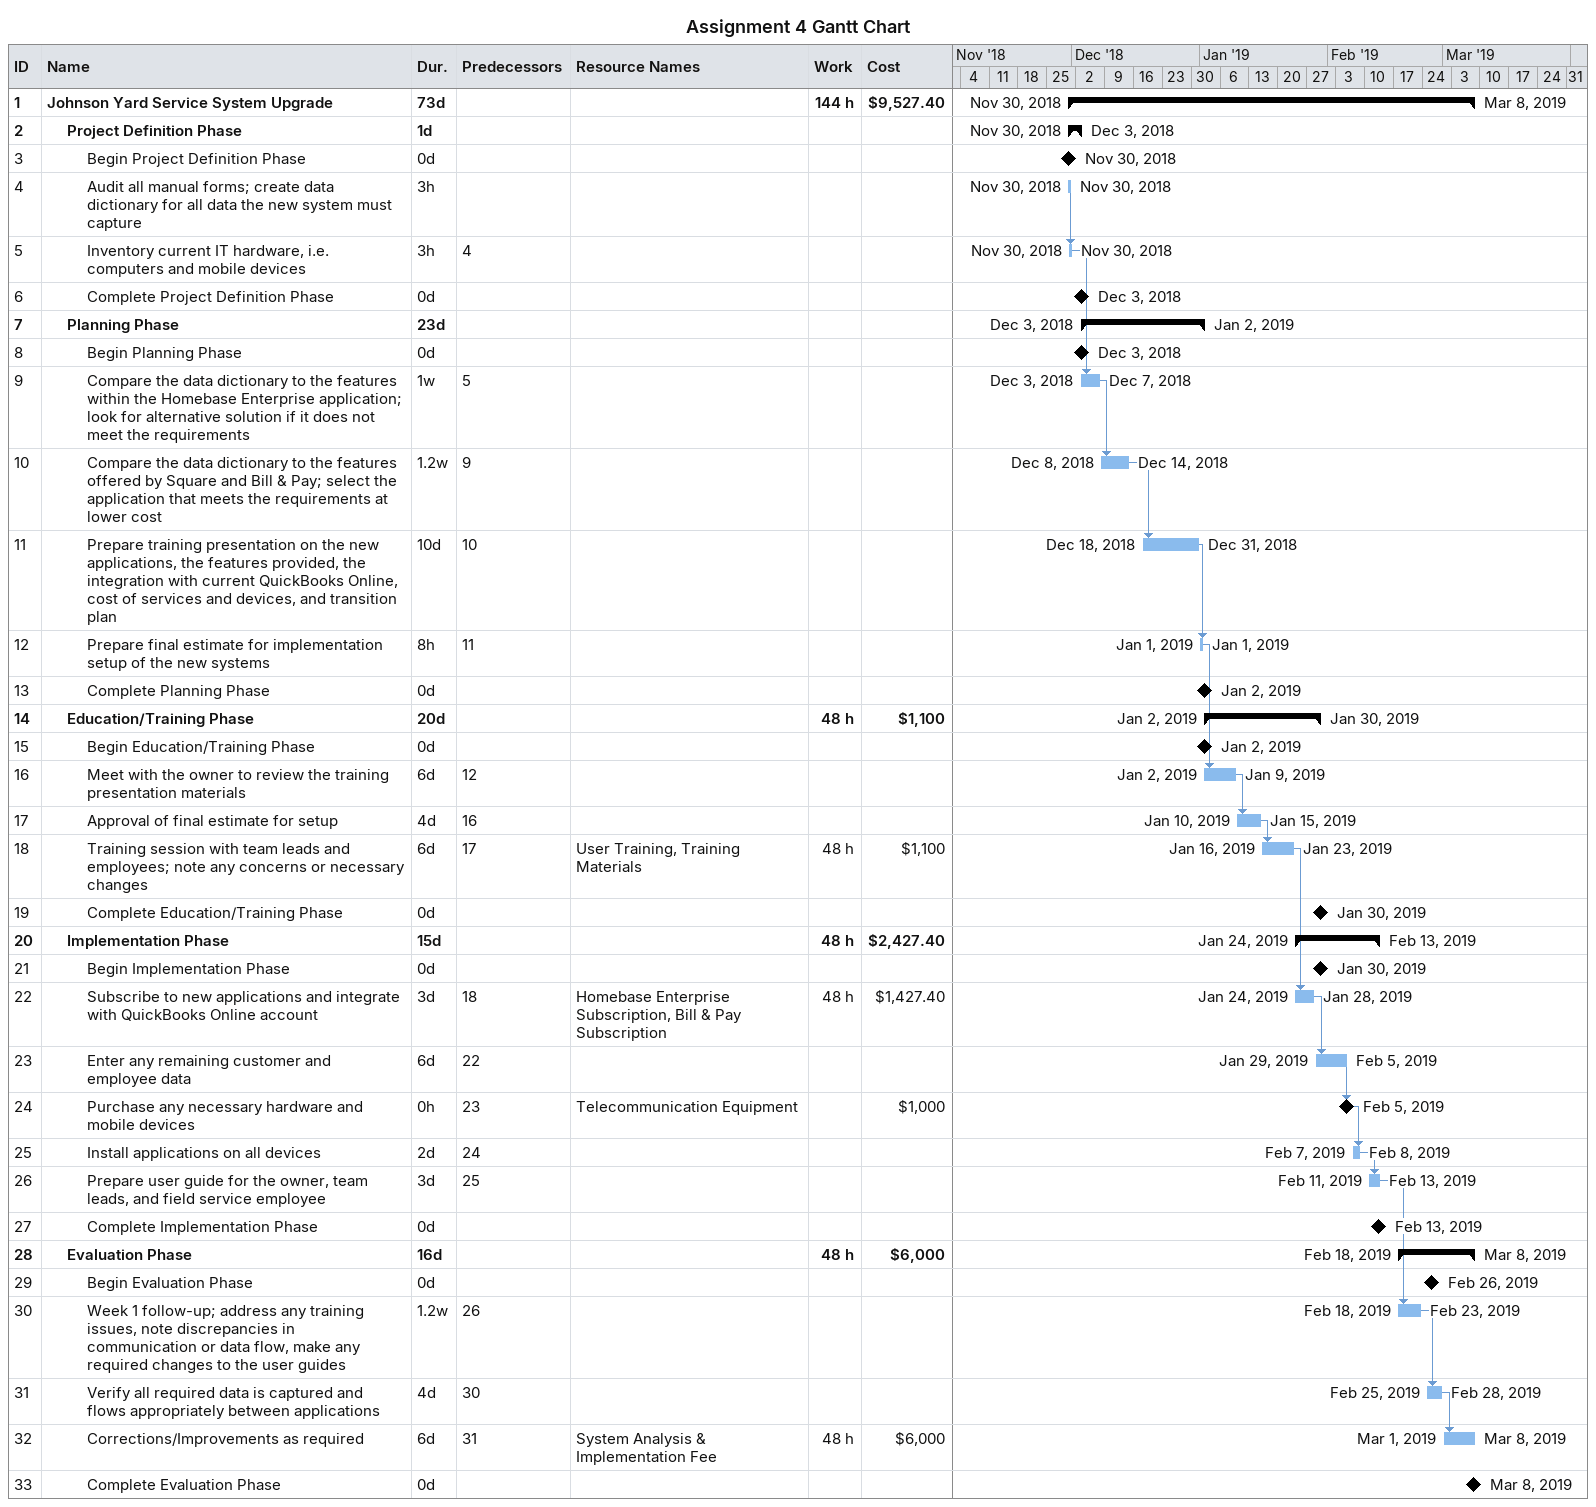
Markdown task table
Assignment 4 Gantt Chart

| ID | Level | Task | Duration | Start | Finish | Predecessors | Resources | Work (h) | Cost ($) |
|---|---|---|---|---|---|---|---|---|---|
| 1 | 1 | **Johnson Yard Service System Upgrade** | 73d | 2018-11-30 | 2019-03-08 |  |  | 144 | 9527.40 |
| 2 | 2 | **Project Definition Phase** | 1d | 2018-11-30 | 2018-12-03 |  |  |  |  |
| 3 | 3 | Begin Project Definition Phase | 0d | 2018-11-30 | 2018-11-30 |  |  |  |  |
| 4 | 3 | Audit all manual forms; create data dictionary for all data the new system must capture | 3h | 2018-11-30 | 2018-11-30 |  |  |  |  |
| 5 | 3 | Inventory current IT hardware, i.e. computers and mobile devices | 3h | 2018-11-30 | 2018-11-30 | 4 |  |  |  |
| 6 | 3 | Complete Project Definition Phase | 0d | 2018-12-03 | 2018-12-03 |  |  |  |  |
| 7 | 2 | **Planning Phase** | 23d | 2018-12-03 | 2019-01-02 |  |  |  |  |
| 8 | 3 | Begin Planning Phase | 0d | 2018-12-03 | 2018-12-03 |  |  |  |  |
| 9 | 3 | Compare the data dictionary to the features within the Homebase Enterprise application; look for alternative solution if it does not meet the requirements | 1w | 2018-12-03 | 2018-12-07 | 5 |  |  |  |
| 10 | 3 | Compare the data dictionary to the features offered by Square and Bill & Pay; select the application that meets the requirements at lower cost | 1.2w | 2018-12-08 | 2018-12-14 | 9 |  |  |  |
| 11 | 3 | Prepare training presentation on the new applications, the features provided, the integration with current QuickBooks Online, cost of services and devices, and transition plan | 10d | 2018-12-18 | 2018-12-31 | 10 |  |  |  |
| 12 | 3 | Prepare final estimate for implementation setup of the new systems | 8h | 2019-01-01 | 2019-01-01 | 11 |  |  |  |
| 13 | 3 | Complete Planning Phase | 0d | 2019-01-02 | 2019-01-02 |  |  |  |  |
| 14 | 2 | **Education/Training Phase** | 20d | 2019-01-02 | 2019-01-30 |  |  | 48 | 1100 |
| 15 | 3 | Begin Education/Training Phase | 0d | 2019-01-02 | 2019-01-02 |  |  |  |  |
| 16 | 3 | Meet with the owner to review the training presentation materials | 6d | 2019-01-02 | 2019-01-09 | 12 |  |  |  |
| 17 | 3 | Approval of final estimate for setup | 4d | 2019-01-10 | 2019-01-15 | 16 |  |  |  |
| 18 | 3 | Training session with team leads and employees; note any concerns or necessary changes | 6d | 2019-01-16 | 2019-01-23 | 17 | User Training, Training Materials | 48 | 1100 |
| 19 | 3 | Complete Education/Training Phase | 0d | 2019-01-30 | 2019-01-30 |  |  |  |  |
| 20 | 2 | **Implementation Phase** | 15d | 2019-01-24 | 2019-02-13 |  |  | 48 | 2427.40 |
| 21 | 3 | Begin Implementation Phase | 0d | 2019-01-30 | 2019-01-30 |  |  |  |  |
| 22 | 3 | Subscribe to new applications and integrate with QuickBooks Online account | 3d | 2019-01-24 | 2019-01-28 | 18 | Homebase Enterprise Subscription, Bill & Pay Subscription | 48 | 1427.40 |
| 23 | 3 | Enter any remaining customer and employee data | 6d | 2019-01-29 | 2019-02-05 | 22 |  |  |  |
| 24 | 3 | Purchase any necessary hardware and mobile devices | 0h | 2019-02-05 | 2019-02-05 | 23 | Telecommunication Equipment |  | 1000 |
| 25 | 3 | Install applications on all devices | 2d | 2019-02-07 | 2019-02-08 | 24 |  |  |  |
| 26 | 3 | Prepare user guide for the owner, team leads, and field service employee | 3d | 2019-02-11 | 2019-02-13 | 25 |  |  |  |
| 27 | 3 | Complete Implementation Phase | 0d | 2019-02-13 | 2019-02-13 |  |  |  |  |
| 28 | 2 | **Evaluation Phase** | 16d | 2019-02-18 | 2019-03-08 |  |  | 48 | 6000 |
| 29 | 3 | Begin Evaluation Phase | 0d | 2019-02-26 | 2019-02-26 |  |  |  |  |
| 30 | 3 | Week 1 follow-up; address any training issues, note discrepancies in communication or data flow, make any required changes to the user guides | 1.2w | 2019-02-18 | 2019-02-23 | 26 |  |  |  |
| 31 | 3 | Verify all required data is captured and flows appropriately between applications | 4d | 2019-02-25 | 2019-02-28 | 30 |  |  |  |
| 32 | 3 | Corrections/Improvements as required | 6d | 2019-03-01 | 2019-03-08 | 31 | System Analysis & Implementation Fee | 48 | 6000 |
| 33 | 3 | Complete Evaluation Phase | 0d | 2019-03-08 | 2019-03-08 |  |  |  |  |
